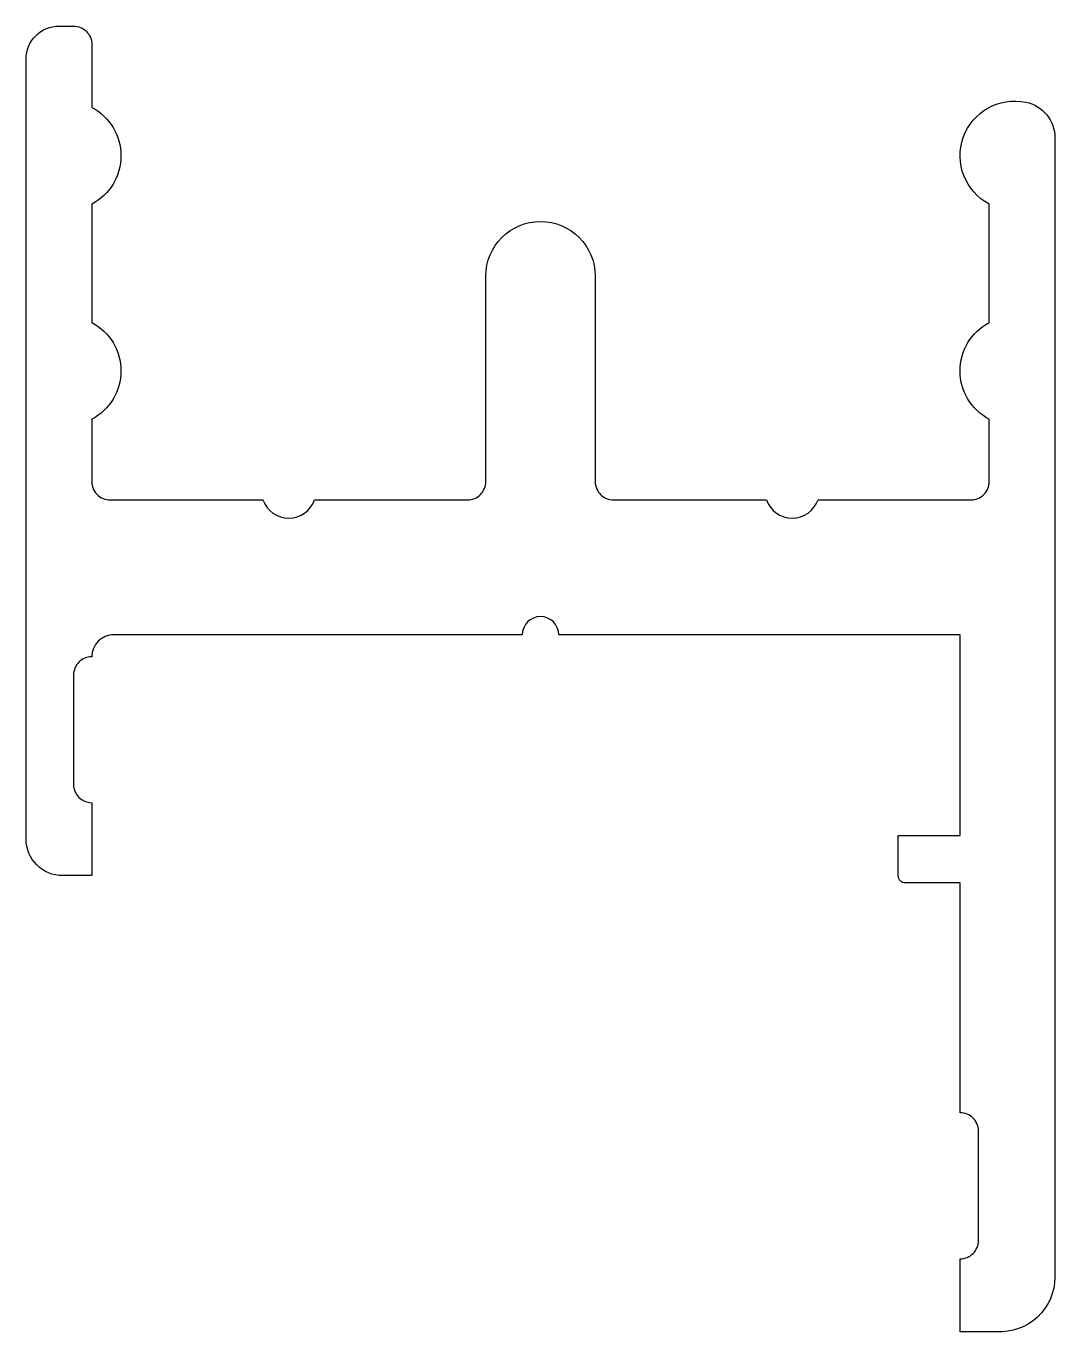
# Model space of a CAD drawing. Extents: x 166.5 to 194.7, y 209.5 to 245.3.
import ezdxf

# ---------------------------------------------------------------- set-up
doc = ezdxf.new("R2010")
doc.units = 0
doc.layers.get('0').update_dxf_attribs({"linetype": 'CONTINUOUS'})

msp = doc.modelspace()

# ---------------------------------------------------------------- linework, layer by layer
msp.add_lwpolyline([(178.587, 232.317, 0.414214), (179.087, 232.817), (179.087, 238.447, -1), (182.087, 238.447), (182.087, 232.817, 0.414214), (182.587, 232.317), (186.779, 232.317, 0.707107), (188.194, 232.317), (192.387, 232.317, 0.414214), (192.887, 232.817), (192.887, 234.524, -0.603023), (192.887, 237.177), (192.887, 240.42, -0.867135), (193.887, 243.216, -0.356394), (194.687, 242.237), (194.687, 211.017, -0.432397), (193.087, 209.517), (192.092, 209.517), (192.092, 211.517, 0.414214), (192.592, 212.017), (192.592, 215.017, 0.414214), (192.092, 215.517), (192.092, 221.817), (190.592, 221.817, -0.414214), (190.392, 222.017), (190.392, 223.117), (192.087, 223.117), (192.087, 228.617), (181.087, 228.617, 1), (180.087, 228.617), (168.887, 228.617, 0.414214), (168.287, 228.017, 0.414214), (167.787, 227.517), (167.787, 226.017), (167.787, 224.517, 0.414214), (168.287, 224.017), (168.287, 222.017), (167.487, 222.017, -0.414214), (166.487, 223.017), (166.487, 244.4, -0.414214), (167.387, 245.3), (167.787, 245.3, -0.414214), (168.287, 244.8), (168.287, 243.073, -0.603023), (168.287, 240.42), (168.287, 237.177, -0.603023), (168.287, 234.524), (168.287, 232.817, 0.414214), (168.787, 232.317), (172.979, 232.317, 0.707107), (174.394, 232.317)], format="xyb", close=True)

doc.saveas('drawing.dxf')
